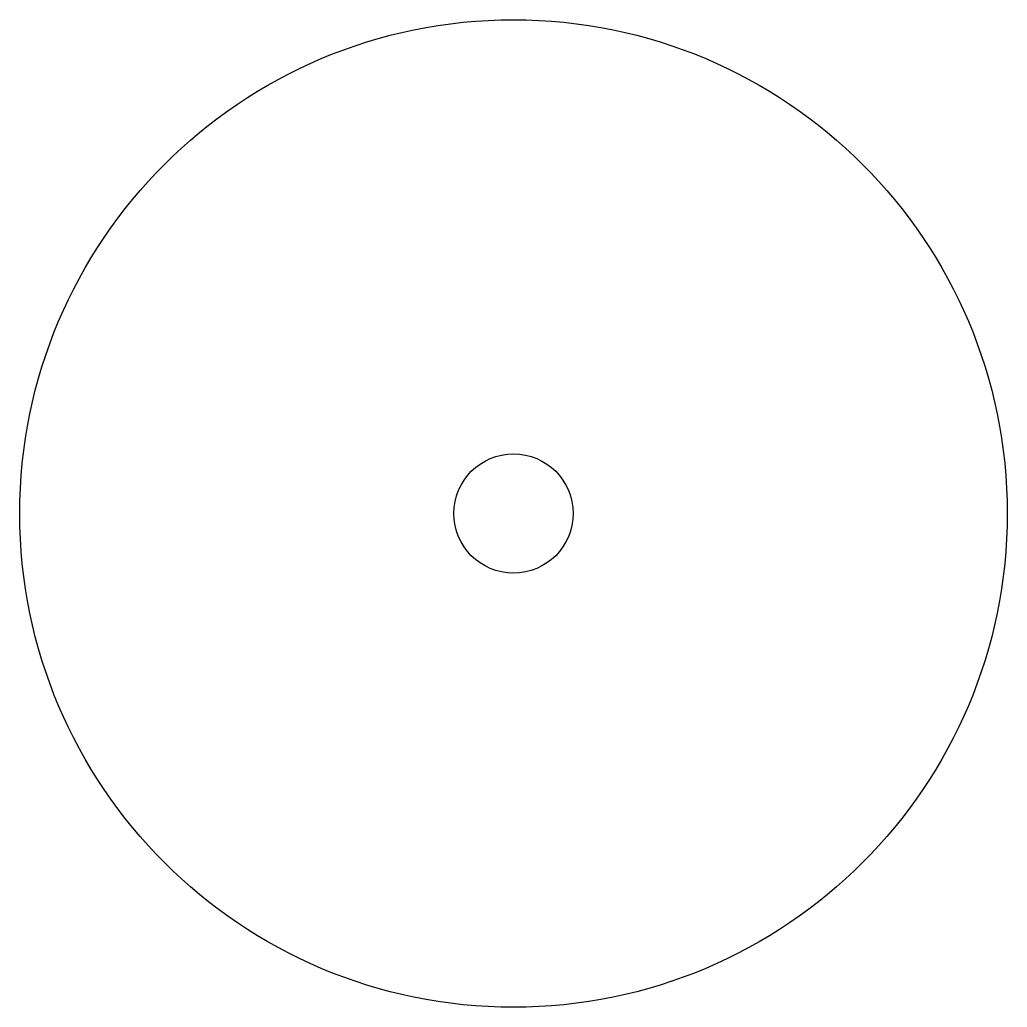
# Model space of a CAD drawing. Header units: millimetres. Extents: x 19.9 to 53.4, y 1.9 to 35.5.
import ezdxf

# ---------------------------------------------------------------- set-up
doc = ezdxf.new("R2010")
doc.units = ezdxf.units.MM
doc.layers.add('Corte exterior', color=1, linetype='Continuous', true_color=0xff0000)

msp = doc.modelspace()

# ---------------------------------------------------------------- linework, layer by layer
at = {"layer": 'Corte exterior'}
for radius in [16.784, 2.028]:
    msp.add_circle((36.636, 18.676), radius, dxfattribs=at)

doc.saveas('drawing.dxf')
